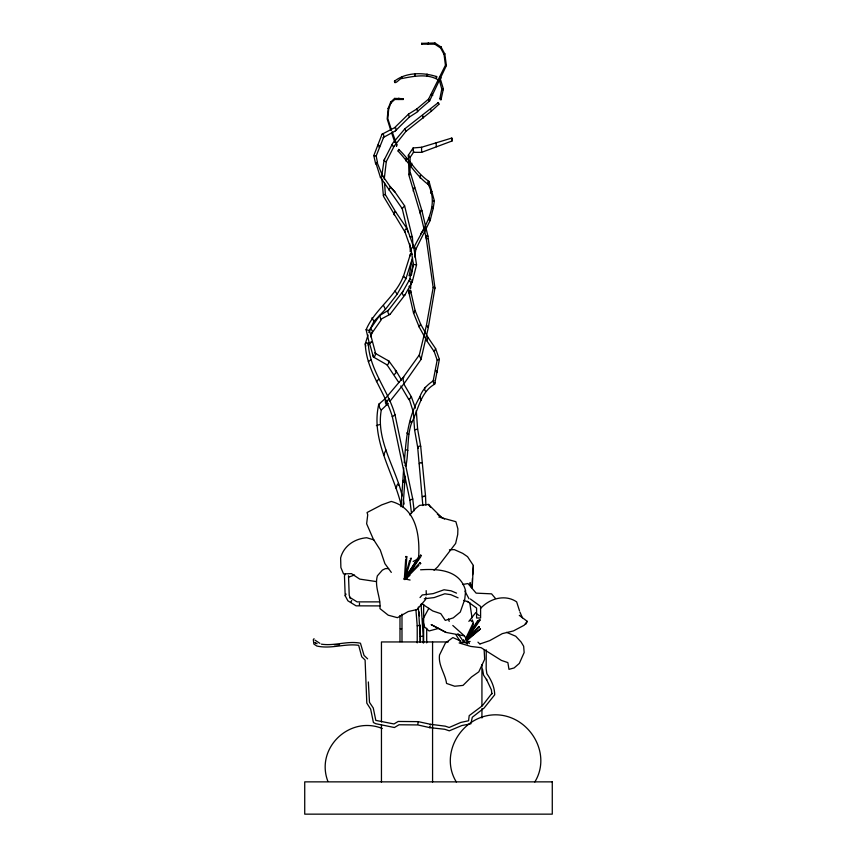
<?xml version="1.0" encoding="UTF-8"?>
<svg xmlns="http://www.w3.org/2000/svg" width="857" height="857" viewBox="0 0 857 857"><rect width="100%" height="100%" fill="white"/><g stroke="black" fill="none" stroke-linecap="round" stroke-linejoin="round"><path stroke-width="1.29" d="M486.251 649.852L486.176 668.921L486.872 673.731C491.232 679.847 494.639 687.228 494.703 694.791L484.066 708.064L472.303 717.266L470.857 723.801L461.848 725.536L449.282 730.828L444.804 729.286L429.721 727.614L417.788 724.936L399.008 724.776L394.413 727.529L375.848 723.715L373.416 722.526L370.663 709.157L366.807 703.136L365.103 660.051L361.74 656.773L358.665 645.31C344.718 643.307 331.231 649.285 316.854 646.028L313.866 644.046L313.308 639.686L314.048 638.69M428.596 99.058L416.877 108.935L417.445 111.474L429.571 100.922L446.39 65.561L444.815 53.959L441.034 47.006L434.949 42.989L421.708 43.353L421.751 44.168L434.799 44.168L440.627 47.992L444.044 54.398L445.436 65.239L428.596 99.058L428.907 101.137L429.571 100.922L429.378 99.637M369.41 342.854L373.395 357.015L387.064 364.868L398.816 382.522M411.874 279.661L412.238 281.974L410.707 282.446L409.389 280.421L410.107 278.696L403.069 291.219L388.446 310.255L379.747 315.472L380.787 319.297L390.053 314.348L404.922 294.99L412.238 281.974L416.545 264.867L413.888 247.716L407.279 228.99L395.763 212.065L385.425 194.743L384.525 183.012M421.033 357.562L421.012 359.447L404.418 383.143L389.817 401.408M359.437 605.224L359.479 603.199M418.623 558.132C420.005 535.7 416.62 508.201 391.263 501.441L381.708 504.88L367.064 512.518L367.728 514.843L366.635 523.756L373.331 539.182L380.272 549.99L384.922 563.67L391.317 572.401M472.4 578.529L472.207 587.538L473.375 565.513L467.558 556.686L462.737 553.376L454.328 549.616L449.443 549.808M405.693 559.107L404.322 579.386L407.396 577.843M405.918 557.029L405.875 556.472L406.818 556.782L405.532 575.229M430.021 727.657L430.043 726.843M403.197 98.673L403.208 99.487L394.723 99.487L390.942 102.969L388.714 108.796L387.814 118.662L391.295 129.396L390.76 130.36L387.193 118.962L388.21 108.4L390.674 102.069L394.627 98.416L403.197 98.673L403.208 99.487M409.635 560.403L404.375 579.246L404.89 579.557L409.946 575.347M418.912 556.739L419.459 556.343L419.341 557.168M410.846 283.603L410.61 288.434L410.203 286.249L408.96 286.334M404.236 462.834C406.143 439.512 407.471 417.959 419.769 397.027C422.297 389.699 427.493 384.493 433.931 380.422M404.911 465.255L405.854 466.283C408.896 451.971 406.711 436.995 411.531 423.047C418.43 409.742 420.444 392.152 434.638 384.182L439.373 359.351L435.613 348.595L427.997 337.433L420.573 324.032L415.077 310.459L410.492 290.309L409.271 290.619L408.928 292.826L413.524 313.019L419.202 327.053L426.818 340.797L434.242 351.691L437.177 360.058L433.171 380.937L433.61 383.261L434.638 384.182L434.842 382.426M384.225 179.102L386.314 161.523L394.081 146.279L405.897 131.41L431.382 111.174L438.902 104.286L438.398 102.519L404.911 128.743L392.699 143.269L384.065 160.216L381.868 175.117M478.356 620.736L477.692 620.618L478.388 621.036L466.701 639.322M477.97 621.089L477.692 620.618L466.004 638.904M418.816 556.857L418.934 556.311L404.333 579.321L405.265 579.214L418.891 565.331M410.31 558.421L411.242 558.336M401.022 506.733L403.722 468.008M403.015 507.205L405.157 476.321M443.198 89.717L441.805 89.139L439.341 80.065L439.834 79.123L440.402 80.504L439.684 80.912C428.918 73.049 414.092 76.166 401.922 78.512C400.24 77.569 394.723 85.818 394.434 81.222C406.047 72.063 423.272 72.224 436.931 76.691L436.299 78.426L436.309 76.444M472.635 574.64L473.375 565.513M412.999 149.954L413.16 147.961L421.537 147.265L451.789 138.063L452.207 139.263L452.067 140.976L421.644 152.342L413.438 152.342L413.16 147.961L408.403 155.096L409.014 175.567L420.519 214.25L426.465 239.135L427.6 238.514M421.751 44.168L421.762 43.268M480.006 619.847L479.384 619.686L480.07 620.114L467.568 638.283M479.674 620.147L479.384 619.686L469.09 634.651M421.344 398.548L421.183 400.08L419.769 397.027L420.476 396.662M466.433 640.682L479.406 626.724L478.72 626.617L465.79 640.19L473.439 624.239L472.743 623.842L465.63 638.679M414.22 247.02L414.36 246.58C424.365 226.655 440.144 206.194 427.739 183.398L428.146 181.47L429.036 181.448L428.382 184.566C416.116 175.621 408.51 162.08 398.119 151.132L398.762 149.439C409.55 159.573 416.673 173.157 429.036 181.448L434.37 200.881L433.149 208.572L430.096 220.603L415.913 249.141L414.563 256.929M401.515 506.508C393.749 472.571 370.363 440.187 378.783 404.258L385.254 398.623L403.047 377.594L419.287 355.012L426.443 325.371L433.16 287.631L426.079 237.175L426.99 235.332L427.922 236.157L434.949 287.952L428.264 327.792L421.012 359.447L419.287 355.012M388.264 403.368L381.29 410.053C375.762 440.273 395.613 467.376 402.19 495.935M464.558 642.3L460.895 642.482L456.042 634.908M478.913 627.153L479.406 626.724M434.799 44.168L434.949 42.989M472.989 624.346L473.493 623.864M466.529 640.982L480.434 628.92L466.904 639.633M420.53 555.207L421.408 555.657L420.573 555.154M417.862 724.069L418.098 722.419M420.241 563.788L419.876 562.92L420.701 563.477L419.876 562.92L404.483 578.646L404.89 579.493L411.242 558.314L410.878 558.732M419.909 562.91L420.316 563.767M387.053 403.304L386.721 405.329L385.511 403.058L385.254 398.623M464.623 642.247L459.148 642.943L470.825 646.446L481.066 647.656L501.431 660.426L507.869 662.6L508.983 669.338L514.104 667.946L519.321 663.414L524.152 652.552L523.659 646.253L521.056 641.957L515.743 636.237L506.541 632.348M479.92 629.359L480.434 628.92M411.949 260.121L409.239 275.847L409.539 274.476L410.76 274.808M411.424 275.076L413.438 263.41M425.886 597.286L425.468 599.654L417.027 609.541L408.243 611.534L397.423 617.683L388.221 615.187L379.962 608.599C381.011 597.308 374.188 587.206 377.359 575.861L382.383 570.109L385.361 568.63L388.617 568.566M426.293 594.919L426.165 590.634M439.845 98.694L441.805 89.139L442.501 88.592L443.369 88.957L440.948 99.958L440.348 98.448L440.219 99.616M403.326 276.747L410.535 253.865L412.41 254.208M406.036 575.497L406.593 572.926M396.18 488.501L396.962 485.276L398.451 483.316L398.591 485.319M409.389 280.421L413.395 264.459L410.985 248.83L412.549 247.427L413.888 247.716M409.164 398.837L413.32 412.035L414.595 429.914L417.67 447.247L422.844 505.555M421.644 152.342L421.537 147.265M375.923 163.13L380.39 177.26L402.212 208.626L407.878 232.043M410.996 249.408L410.353 251.797L409.817 243.849M429.721 727.614L429.935 726.822M409.914 256.072L410.535 253.865M436.042 142.915L436.363 146.772M370.727 336.822L372.474 331.177L371.102 329.152L369.624 329.956L368.831 332.484M368.039 335.012L365.253 343.871C366.325 370.802 384.943 391.799 392.345 416.748L395.013 414.799C388.221 390.428 369.699 370.256 368.381 344.203L366.86 342.639L365.253 343.871L365.778 346.196M368.092 345.2L368.842 342.811M373.084 355.087L373.395 357.015L374.98 356.009L375.645 353.459L369.496 330.513L373.995 321.311L385.414 309.345L397.134 294.24L405.875 278.814L412.56 257.861M426.818 340.797L427.997 337.433M410.042 174.807L410.107 157.356L408.403 155.096L408.51 156.638M405.993 159.466L406.368 158.427L405.768 160.891M382.018 134.238L373.802 155.588L375.687 164.041L377.508 162.766L376.169 155.931L384.011 136.37L383.39 134.26L382.018 134.238L394.574 127.704L408.489 114.142L416.877 108.935M404.365 482.534L404.815 481.334L403.872 480.231L402.833 480.734L403.144 482.159M388.446 310.255L387.782 311.969L388.778 314.498L390.053 314.348M404.911 128.743L405.897 131.41M451.789 138.063L452.067 140.976M403.069 291.219L402.179 293.244L403.326 295.569L404.922 294.99M434.242 351.691L435.613 348.595M419.202 327.053L420.573 324.032M390.76 130.36L391.295 129.396M525.919 624.1L527.226 621.346L519.299 615.358M383.025 137.656L395.398 130.875L409.346 117.066L408.489 114.142M434.499 288.873L434.949 287.952L434.113 287.181L433.16 287.631M371.102 341.622L372.131 341.718L369.399 343.711L366.121 329.731C374.713 309.377 395.431 297.068 403.486 275.997L405.875 278.814M350.845 602.203L351.734 600.436M345.339 574.126L344.46 575.861L345.2 595.797L347.899 600.821L356.084 605.845L379.865 605.91M345.2 595.797L346.078 594.062M384.579 159.295L384.065 160.216L385.136 161.587L386.314 161.523M402.212 208.626L404.59 205.819L395.056 192.107L390.192 186.74L395.056 192.107M420.594 234.186L423.722 229.226L424.676 232.065M410.107 580.039L404.375 578.829L405.211 579.343L419.084 557.875M534.811 781.98C552.497 753.217 528.78 714.899 495.571 714.813C462.362 714.899 438.634 753.217 456.331 781.98M410.107 157.356L413.867 151.807M406.582 575.604L417.627 559.46M405.211 579.343L420.723 556.825M408.918 174.549L409.882 173.157L410.578 173.307L421.955 210.822L427.922 236.157M369.624 329.956L379.747 315.472M371.852 333.234L381.451 319.5M395.398 130.875L396.18 129.761L395.677 127.811L394.574 127.704M378.794 379.169L376.416 381.654M385.971 450.054L383.593 454.938L384.493 454.703M432.26 207.019L433.149 208.572L432.999 207.737M468.875 621.379L475.731 612.616M527.226 621.346L524.173 625.246L513.439 630.923L502.32 633.623L489.69 640.64L480.102 643.918M405.864 556.943L406.818 556.782L405.897 556.504M476.995 613.976L479.288 615.615M428.854 608.309L422.597 619.793L424.601 626.981L429.046 630.966L438.548 628.427L445.961 632.402L464.387 635.862L469.357 643.478M410.985 248.83L411.349 249.998L405.072 232.204L383.732 196.724L383.379 195.675L384.418 194.453L385.425 194.743M444.815 53.959L444.044 54.398L444.665 53.67M411.821 163.173L411.264 165.819M420.016 597.554L422.287 594.962L433.203 593.622L444.033 589.766L451.039 590.805L456.524 593.13M409.796 514.939L415.624 508.48L419.555 505.384L428.489 504.409L441.173 517.103L444.494 519.021M379.051 147.265L379.672 146.676L378.965 145.358L377.916 145.133L377.969 146.311M424.954 496.514L425.522 495.978L420.691 446.336L417.616 429.025L416.298 410.589M434.006 570.237L437.606 566.98L455.635 543.445L457.724 534.479L457.895 528.876L455.892 521.688L438.795 516.996M396.78 144.565L396.491 146.29L396.78 144.565L392.131 131.732M480.584 608.427C489.529 598.572 504.987 593.944 516.642 601.86L519.503 610.752M419.277 463.787L420.733 462.566L422.319 463.123M387.064 364.868L388.521 363.786L388.917 361.076L374.477 352.891M419.437 557.05L418.891 556.354M379.33 424.654L376.384 425.608M472.764 624.164L473.503 623.992M394.091 374.498L395.591 373.47L396.266 371.135L388.917 361.076L387.707 360.486M388.724 189.858L390.631 187.233L381.611 174.41M425.34 387.332L424.547 387.867L424.804 390.342L425.758 391.328M421.408 555.657L420.583 555.561M409.346 117.066L417.809 111.646M383.422 176.874L384.032 176.499L382.95 176.178M464.183 641.989L467.558 643.982M413.138 561.496L417.755 559.043M464.14 642.032L468.147 642.696M370.974 359.769L368.349 361.654M388.264 399.244L389.314 398.73L386.957 401.526L386.807 400.969M403.936 377.209L403.047 377.594L403.347 381.269L404.418 383.143M414.22 312.709L413.524 313.019L415.077 310.459L415.184 311.134M411.467 513.118L409.892 500.092L412.731 498.978L395.013 414.799M379.715 403.893L378.783 404.258L379.758 408.061L381.29 410.053M401.612 628.717L400.38 628.717M348.778 577.104L354.573 574.993M437.177 360.058L439.373 359.351M414.595 429.914L417.616 429.025M414.681 187.619L414.027 187.812L413.245 191.186M417.22 642.879L417.22 625.867L420.219 625.096L420.219 642.375M410.707 397.112L411.435 396.93L415.42 408.103M321.375 644.164C334.551 646.21 347.449 640.629 360.443 643.2L364.032 655.391L367.61 658.84M404.333 578.914L405.265 579.214L404.483 578.646M432.828 201.191L434.37 200.881M410.139 236.821L412.013 236.468L412.474 237.967L413.085 246.87M467.729 641.893L470.118 641.443M462.587 584.495L467.986 583.542L476.128 593.14L491.564 593.847L495.432 598.432M380.39 177.26L381.569 177.067L382.329 175.31L377.048 162.337M420.873 175.503L420.155 175.599L420.337 178.385M424.311 598.786L434.178 597.575L444.794 593.783L450.803 594.672L458.077 597.832M420.251 641.711L420.251 636.408L423.165 636.183L421.076 604.164M334.166 644.732L339.533 644.743M394.081 146.279L392.913 146.279L392.067 144.426M448.243 641.947L381.451 641.947L381.451 722.001M379.63 601.871L357.069 601.882L349.624 597.275L350.663 598.615L349.228 595.411L348.499 575.786M420.573 569.798C438.484 568.62 460.284 569.991 465.64 590.891L464.74 599.429L460.295 612.037L453.267 617.886L445.286 620.404L440.787 613.655L432.764 610.966L421.494 603.51M413.395 264.459L416.545 264.867M468.758 602.128L463.551 600.361M420.691 446.336L419.127 446.111L417.67 447.247L418.323 448.168M373.802 155.588L376.169 155.931M376.352 581.582L359.726 579.107L351.456 573.633L343.539 573.911L340.882 567.527L340.636 557.939C343.711 545.823 354.734 538.678 366.732 537.746L373.909 539.889M407.279 228.99L405.961 228.755L404.59 230.747L405.072 232.204M382.276 728.493C349.517 715.231 315.119 748.247 327.899 781.402M366.121 329.731L369.496 330.513M319.875 643.339L315.012 640.168M430.6 109.171L431.382 111.174M395.763 212.065L394.649 211.765L393.674 213.5L394.188 214.871M423.637 625.578L424.204 625.739M410.385 420.669L411.531 423.047L411.392 422.233M395.184 370.727L396.266 371.135L401.547 380.112M405.897 449.711L407.857 450.514M460.755 641.068L452.871 637.554L445.361 643.093L439.502 655.048C438.184 665.535 445.201 673.527 446.561 683.436L454.681 686.232L463.016 685.407L471.489 676.998L478.817 671.834L484.666 659.269L484.13 649.627M398.119 151.132L398.762 149.439M438.548 628.427L431.146 624.592L445.961 632.402M317.09 643.736L314.947 642.557L315.687 643.05M423.058 496.814L422.469 496.471L425.522 495.978L425.897 505.116M406.754 432.935L408.693 434.253M470.397 599.011L480.595 606.413L480.595 618.004L476.588 618.004L476.588 608.074L467.161 601.228M415.174 248.594L415.913 249.141L414.36 246.58M415.024 74.098L414.863 76.123M437.359 514.146L441.173 517.103M421.955 210.822L421.012 210.083L420.123 212.204L420.519 214.25M388.307 108.143L388.714 108.796L388.21 108.4M470.772 620.554L472.186 621.818M452.796 625.481L464.387 635.862M477.96 642.161L479.834 643.993M409.935 293.876L408.928 292.826L408.618 288.573M426.882 325.842L426.443 325.371L428.007 327.342M438.902 104.286L438.034 102.551M428.489 504.409L430.664 507.323M457.959 633.666L464.14 642.568L463.712 640.093M395.034 290.919L397.134 294.24M371.895 317.904L373.995 321.311M403.518 383.475L411.435 396.93L408.939 399.726L400.84 385.961M435.463 370.256L437.231 372.077L437.231 371.295M427.739 183.398L428.382 184.566M464.837 591.041L469.015 598.775M383.604 305.638L385.414 309.345M404.59 205.819L412.474 237.967M519.91 612.027L522.406 617.822M472.228 619.836L473.396 622.803M439.341 80.065L439.684 80.912M427.097 76.123L427.043 74.045L427.579 75.545M394.531 80.912L394.938 82.615M391.574 132.781L394.852 142.476M448.415 618.968L449.207 621.357M440.487 79.401L443.369 88.957M403.315 499.727L404.15 504.087M423.112 116.788L423.444 117.945L422.619 115.47M471.532 587.731L470.054 582.664L470.514 585.256M401.654 76.766L401.922 78.512M392.281 416.438L409.892 500.092M410.492 290.309L410.899 292.323M469.722 602.567L472.046 617.897M463.68 639.986L464.14 642.568M482.555 669.231L483.552 675.08L486.744 679.912L486.455 679.365L491.404 689.842L491.854 694.02L491.939 693.324L482.341 705.761L469.208 715.638L468.565 720.769L460.798 722.43L449.164 727.497L445.319 726.179L430.535 724.304L430.182 725.076L430.396 724.283L418.259 721.637L398.184 721.455L393.984 723.961L375.816 720.394L373.277 708.011L369.485 702.344L368.36 681.958M412.731 498.978L414.156 510.804M394.627 98.416L394.723 99.487M381.911 178.931L383.379 195.675M419.148 611.919L419.469 615.872M415.945 610.152L417.22 625.867M418.323 607.056L420.251 636.408M481.934 664.625L481.934 705.986M481.934 708.653L481.934 717.995M432.571 641.947L432.571 782.045M426.7 628.245L426.7 642.868M423.637 604.356L423.637 642.868M423.165 636.183L423.165 642.857M401.987 614.137L401.987 641.722M399.983 615.519L399.983 641.732M381.451 724.668L381.451 782.045M428.35 42.968L428.382 44.168L428.35 42.968M398.891 98.287L398.901 99.487L398.891 98.287M431.703 191.357L430.964 193.307L430.557 192.771L431.703 191.357M440.723 47.521L441.034 47.006L440.723 47.521M431.649 93.713L431.403 94.549L432.731 95.406L431.649 93.713M390.674 102.069L390.942 102.969L390.674 102.069M387.3 118.705L387.3 118.705M429.293 218.01L429.325 220.431L430.096 220.603L429.293 218.01M445.64 65.089L446.39 65.561L445.64 65.089M552.272 781.863L304.728 781.863L304.728 814.15L552.272 814.15L552.272 781.863M440.894 78.094L440.08 77.034L440.894 78.094"/></g></svg>
